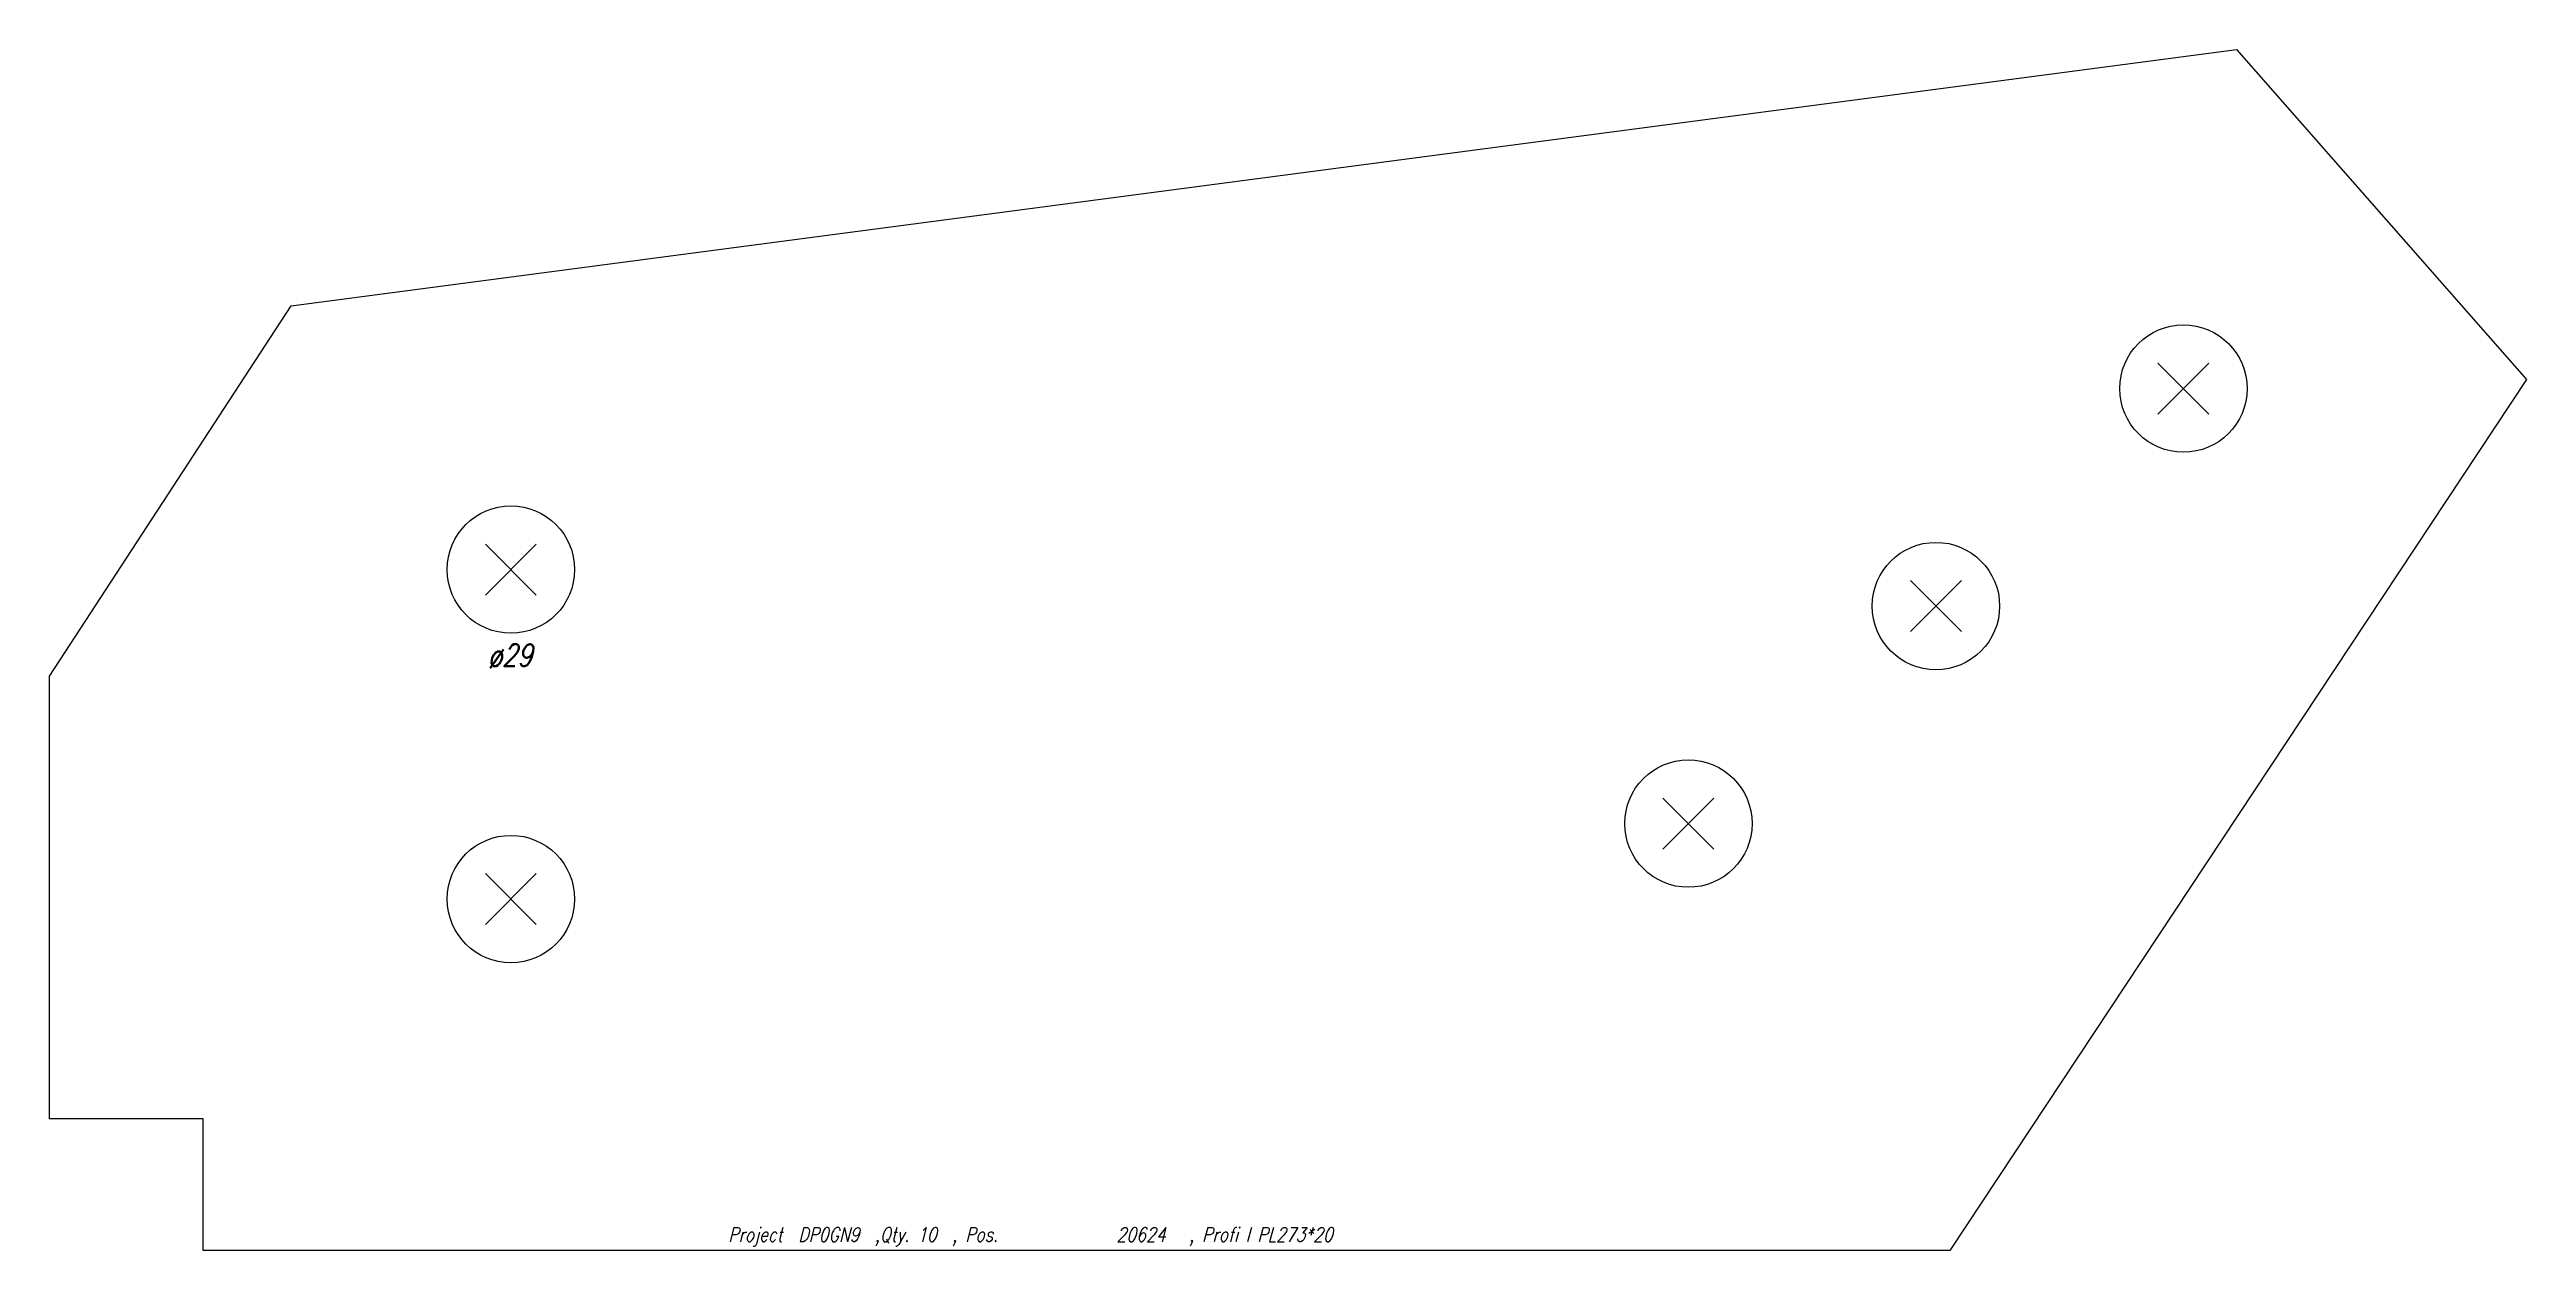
# Model space of a CAD drawing. Extents: x 0 to 564, y -137 to 137.
import ezdxf

# ---------------------------------------------------------------- set-up
doc = ezdxf.new("R2010")
doc.units = 0
doc.header["$LTSCALE"] = 10
for name, color, linetype in [('BEZ_SCHRAUBEN', 7, 'CONTINUOUS'), ('SCHRAUBEN', 7, 'CONTINUOUS'), ('TEILE', 7, 'CONTINUOUS'), ('UNTERSCHRIFT', 7, 'CONTINUOUS')]:
    doc.layers.add(name, color=color, linetype=linetype)
doc.styles.get("Standard").update_dxf_attribs({"font": 'ROMANS'})

msp = doc.modelspace()

# ---------------------------------------------------------------- linework, layer by layer
at = {"layer": 'SCHRAUBEN', "color": 6}
for p, q in [((491.478882, 65.315369), (479.878845, 53.71537)), ((479.878845, 65.315369), (491.478882, 53.71537)), ((110.79528, 24.110022), (99.195282, 12.510021)), ((99.195282, 24.110022), (110.79528, 12.510021)), ((423.547607, 15.799845), (435.147644, 4.199843)), ((435.147644, 15.799843), (423.547607, 4.199843)), ((378.820557, -33.720509), (367.22052, -45.320507)), ((367.22052, -33.720509), (378.820557, -45.320507)), ((110.79528, -50.889977), (99.195282, -62.489975)), ((99.195282, -50.889977), (110.79528, -62.489975))]:
    msp.add_line(p, q, dxfattribs=at)
at = {"layer": 'SCHRAUBEN', "color": 2}
for centre, radius in [((485.678864, 59.515373), 14.5), ((104.995277, 18.31002), 14.5), ((429.347595, 9.999844), 14.500031), ((373.020569, -39.520508), 14.5), ((104.995277, -56.68998), 14.5)]:
    msp.add_circle(centre, radius, dxfattribs=at)
at = {"layer": 'TEILE', "color": 2}
for p, q in [((54.995274, 78.31002), (497.723389, 136.687042)), ((497.723389, 136.687042), (563.754822, 61.577076)), ((0, -5.974416), (54.995274, 78.31002)), ((563.754822, 61.577076), (432.493744, -136.685089)), ((0, -106.686966), (0, -5.974416)), ((35.000004, -106.686966), (0, -106.686966)), ((35.000004, -136.687042), (35.000004, -106.686966)), ((432.493744, -136.685089), (35.000004, -136.687042))]:
    msp.add_line(p, q, dxfattribs=at)

# ---------------------------------------------------------------- texts
at = {"layer": 'BEZ_SCHRAUBEN', "color": 2, "oblique": 15, "width": 0.8}
msp.add_text(' ø29', height=5, dxfattribs=at).set_placement((96.995277, -3.689979))
at = {"layer": 'UNTERSCHRIFT', "color": 2, "oblique": 15, "width": 0.8}
for s, p in [('Project  DP0GN9  ,Qty. 10  , Pos. ', (154.446869, -134.686447)), ('20624', (242.846863, -134.68602)), ('  , Profi l PL273*20', (255.846863, -134.685959))]:
    msp.add_text(s, height=3.25, dxfattribs=at).set_placement(p)

doc.saveas('drawing.dxf')
